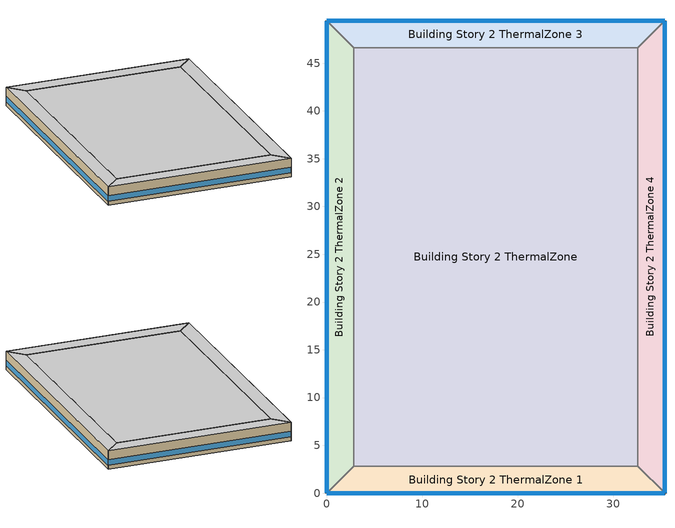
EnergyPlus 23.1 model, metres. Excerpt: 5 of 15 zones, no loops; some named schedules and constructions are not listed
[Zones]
Building Story 2 ThermalZone
 floor adiabatic (Typical Interior Floor): 32.59,2.83 2.83,2.83 2.83,46.59 32.59,46.59 z3.6
 wall adiabatic (Typical Interior Wall): 2.83,2.83 32.59,2.83 32.59,46.59 2.83,46.59 2.83,2.83 z3.6:7.2
 ceiling adiabatic (Typical Interior Ceiling): 32.59,46.59 2.83,46.59 2.83,2.83 32.59,2.83 z7.2
Building Story 2 ThermalZone 1
 floor adiabatic (Typical Interior Ceiling): 35.42,0 0,0 2.83,2.83 32.59,2.83 z3.6
 wall outside (Typical Insulated Steel Framed Exterior Wall R-20.41): 0,0 35.42,0 z3.6:7.2
 wall adiabatic (Typical Interior Wall): 35.42,0 32.59,2.83 2.83,2.83 0,0 z3.6:7.2
 window (U 0.48 SHGC 0.40 Dbl Ref-D Clr 6mm/13mm): 0.03,0 35.39,0 z4.36:5.44
 ceiling adiabatic (Typical Interior Ceiling): 32.59,2.83 2.83,2.83 0,0 35.42,0 z7.2
Building Story 2 ThermalZone 2
 floor adiabatic (Typical Interior Ceiling): 0,0 0,49.42 2.83,46.59 2.83,2.83 z3.6
 wall outside (Typical Insulated Steel Framed Exterior Wall R-20.41): 0,49.42 0,0 z3.6:7.2
 wall adiabatic (Typical Interior Wall): 0,0 2.83,2.83 2.83,46.59 0,49.42 z3.6:7.2
 window (U 0.48 SHGC 0.40 Dbl Ref-D Clr 6mm/13mm): 0,49.4 0,0.03 z4.36:5.44
 ceiling adiabatic (Typical Interior Ceiling): 2.83,2.83 2.83,46.59 0,49.42 0,0 z7.2
Building Story 2 ThermalZone 3
 floor adiabatic (Typical Interior Ceiling): 0,49.42 35.42,49.42 32.59,46.59 2.83,46.59 z3.6
 wall outside (Typical Insulated Steel Framed Exterior Wall R-20.41): 35.42,49.42 0,49.42 z3.6:7.2
 wall adiabatic (Typical Interior Wall): 0,49.42 2.83,46.59 32.59,46.59 35.42,49.42 z3.6:7.2
 window (U 0.48 SHGC 0.40 Dbl Ref-D Clr 6mm/13mm): 35.39,49.42 0.03,49.42 z4.36:5.44
 ceiling adiabatic (Typical Interior Ceiling): 2.83,46.59 32.59,46.59 35.42,49.42 0,49.42 z7.2
Building Story 2 ThermalZone 4
 floor adiabatic (Typical Interior Ceiling): 35.42,49.42 35.42,0 32.59,2.83 32.59,46.59 z3.6
 wall outside (Typical Insulated Steel Framed Exterior Wall R-20.41): 35.42,0 35.42,49.42 z3.6:7.2
 wall adiabatic (Typical Interior Wall): 35.42,49.42 32.59,46.59 32.59,2.83 35.42,0 z3.6:7.2
 window (U 0.48 SHGC 0.40 Dbl Ref-D Clr 6mm/13mm): 35.42,0.03 35.42,49.4 z4.36:5.44
 ceiling adiabatic (Typical Interior Ceiling): 32.59,46.59 32.59,2.83 35.42,0 35.42,49.42 z7.2
[Schedule:Week:Daily]
SchoolSecondary BLDG_LIGHT_GYM_SCH_2013 Week Rule - Jan1-Jan1: SchoolSecondary BLDG_LIGHT_GYM_SCH_2013 Wknd Day, SchoolSecondary BLDG_LIGHT_GYM_SCH_2013 Wknd Day, SchoolSecondary BLDG_LIGHT_GYM_SCH_2013 Wknd Day, SchoolSecondary BLDG_LIGHT_GYM_SCH_2013 Wknd Day, SchoolSecondary BLDG_LIGHT_GYM_SCH_2013 Wknd Day, SchoolSecondary BLDG_LIGHT_GYM_SCH_2013 Wknd Day, SchoolSecondary BLDG_LIGHT_GYM_SCH_2013 Wknd Day, SchoolSecondary BLDG_LIGHT_GYM_SCH_2013 Default, SchoolSecondary BLDG_LIGHT_GYM_SCH_2013 Summer Design Day, SchoolSecondary BLDG_LIGHT_GYM_SCH_2013 Winter Design Day, SchoolSecondary BLDG_LIGHT_GYM_SCH_2013 Default, SchoolSecondary BLDG_LIGHT_GYM_SCH_2013 Default
SchoolSecondary BLDG_LIGHT_GYM_SCH_2013 Week Rule - Jan2-Jun25: SchoolSecondary BLDG_LIGHT_GYM_SCH_2013 Wknd Day, SchoolSecondary BLDG_LIGHT_GYM_SCH_2013 Wkdy Day, SchoolSecondary BLDG_LIGHT_GYM_SCH_2013 Wkdy Day, SchoolSecondary BLDG_LIGHT_GYM_SCH_2013 Wkdy Day, SchoolSecondary BLDG_LIGHT_GYM_SCH_2013 Wkdy Day, SchoolSecondary BLDG_LIGHT_GYM_SCH_2013 Wkdy Day, SchoolSecondary BLDG_LIGHT_GYM_SCH_2013 Wknd Day, SchoolSecondary BLDG_LIGHT_GYM_SCH_2013 Default, SchoolSecondary BLDG_LIGHT_GYM_SCH_2013 Summer Design Day, SchoolSecondary BLDG_LIGHT_GYM_SCH_2013 Winter Design Day, SchoolSecondary BLDG_LIGHT_GYM_SCH_2013 Default, SchoolSecondary BLDG_LIGHT_GYM_SCH_2013 Default
SchoolSecondary BLDG_LIGHT_GYM_SCH_2013 Week Rule - Jun26-Jul2: SchoolSecondary BLDG_LIGHT_GYM_SCH_2013 Wknd Day, SchoolSecondary BLDG_LIGHT_GYM_SCH_2013 Wkdy Day, SchoolSecondary BLDG_LIGHT_GYM_SCH_2013 Wkdy Day, SchoolSecondary BLDG_LIGHT_GYM_SCH_2013 Wkdy Day, SchoolSecondary BLDG_LIGHT_GYM_SCH_2013 Wkdy Day, SchoolSecondary BLDG_LIGHT_GYM_SCH_2013 Wkdy Day 1, SchoolSecondary BLDG_LIGHT_GYM_SCH_2013 Wknd Day 1, SchoolSecondary BLDG_LIGHT_GYM_SCH_2013 Default, SchoolSecondary BLDG_LIGHT_GYM_SCH_2013 Summer Design Day, SchoolSecondary BLDG_LIGHT_GYM_SCH_2013 Winter Design Day, SchoolSecondary BLDG_LIGHT_GYM_SCH_2013 Default, SchoolSecondary BLDG_LIGHT_GYM_SCH_2013 Default
SchoolSecondary BLDG_LIGHT_GYM_SCH_2013 Week Rule - Jul3-Aug27: SchoolSecondary BLDG_LIGHT_GYM_SCH_2013 Wknd Day 1, SchoolSecondary BLDG_LIGHT_GYM_SCH_2013 Wkdy Day 1, SchoolSecondary BLDG_LIGHT_GYM_SCH_2013 Wkdy Day 1, SchoolSecondary BLDG_LIGHT_GYM_SCH_2013 Wkdy Day 1, SchoolSecondary BLDG_LIGHT_GYM_SCH_2013 Wkdy Day 1, SchoolSecondary BLDG_LIGHT_GYM_SCH_2013 Wkdy Day 1, SchoolSecondary BLDG_LIGHT_GYM_SCH_2013 Wknd Day 1, SchoolSecondary BLDG_LIGHT_GYM_SCH_2013 Default, SchoolSecondary BLDG_LIGHT_GYM_SCH_2013 Summer Design Day, SchoolSecondary BLDG_LIGHT_GYM_SCH_2013 Winter Design Day, SchoolSecondary BLDG_LIGHT_GYM_SCH_2013 Default, SchoolSecondary BLDG_LIGHT_GYM_SCH_2013 Default
SchoolSecondary BLDG_LIGHT_GYM_SCH_2013 Week Rule - Aug28-Sep3: SchoolSecondary BLDG_LIGHT_GYM_SCH_2013 Wknd Day 1, SchoolSecondary BLDG_LIGHT_GYM_SCH_2013 Wkdy Day 1, SchoolSecondary BLDG_LIGHT_GYM_SCH_2013 Wkdy Day 1, SchoolSecondary BLDG_LIGHT_GYM_SCH_2013 Wkdy Day 1, SchoolSecondary BLDG_LIGHT_GYM_SCH_2013 Wkdy Day 2, SchoolSecondary BLDG_LIGHT_GYM_SCH_2013 Wkdy Day 2, SchoolSecondary BLDG_LIGHT_GYM_SCH_2013 Default, SchoolSecondary BLDG_LIGHT_GYM_SCH_2013 Default, SchoolSecondary BLDG_LIGHT_GYM_SCH_2013 Summer Design Day, SchoolSecondary BLDG_LIGHT_GYM_SCH_2013 Winter Design Day, SchoolSecondary BLDG_LIGHT_GYM_SCH_2013 Default, SchoolSecondary BLDG_LIGHT_GYM_SCH_2013 Default
SchoolSecondary BLDG_LIGHT_GYM_SCH_2013 Week Rule - Sep4-Dec31: SchoolSecondary BLDG_LIGHT_GYM_SCH_2013 Default, SchoolSecondary BLDG_LIGHT_GYM_SCH_2013 Wkdy Day 2, SchoolSecondary BLDG_LIGHT_GYM_SCH_2013 Wkdy Day 2, SchoolSecondary BLDG_LIGHT_GYM_SCH_2013 Wkdy Day 2, SchoolSecondary BLDG_LIGHT_GYM_SCH_2013 Wkdy Day 2, SchoolSecondary BLDG_LIGHT_GYM_SCH_2013 Wkdy Day 2, SchoolSecondary BLDG_LIGHT_GYM_SCH_2013 Default, SchoolSecondary BLDG_LIGHT_GYM_SCH_2013 Default, SchoolSecondary BLDG_LIGHT_GYM_SCH_2013 Summer Design Day, SchoolSecondary BLDG_LIGHT_GYM_SCH_2013 Winter Design Day, SchoolSecondary BLDG_LIGHT_GYM_SCH_2013 Default, SchoolSecondary BLDG_LIGHT_GYM_SCH_2013 Default
SchoolSecondary BLDG_LIGHT_LIBRARY_SCH_2013 Week Rule - Jan1-Jan1: SchoolSecondary BLDG_LIGHT_LIBRARY_SCH_2013 Wknd Day, SchoolSecondary BLDG_LIGHT_LIBRARY_SCH_2013 Wknd Day, SchoolSecondary BLDG_LIGHT_LIBRARY_SCH_2013 Wknd Day, SchoolSecondary BLDG_LIGHT_LIBRARY_SCH_2013 Wknd Day, SchoolSecondary BLDG_LIGHT_LIBRARY_SCH_2013 Wknd Day, SchoolSecondary BLDG_LIGHT_LIBRARY_SCH_2013 Wknd Day, SchoolSecondary BLDG_LIGHT_LIBRARY_SCH_2013 Wknd Day, SchoolSecondary BLDG_LIGHT_LIBRARY_SCH_2013 Default, SchoolSecondary BLDG_LIGHT_LIBRARY_SCH_2013 Summer Design Day, SchoolSecondary BLDG_LIGHT_LIBRARY_SCH_2013 Winter Design Day, SchoolSecondary BLDG_LIGHT_LIBRARY_SCH_2013 Default, SchoolSecondary BLDG_LIGHT_LIBRARY_SCH_2013 Default
SchoolSecondary BLDG_LIGHT_LIBRARY_SCH_2013 Week Rule - Jan2-Jun25: SchoolSecondary BLDG_LIGHT_LIBRARY_SCH_2013 Wknd Day, SchoolSecondary BLDG_LIGHT_LIBRARY_SCH_2013 Wkdy Day, SchoolSecondary BLDG_LIGHT_LIBRARY_SCH_2013 Wkdy Day, SchoolSecondary BLDG_LIGHT_LIBRARY_SCH_2013 Wkdy Day, SchoolSecondary BLDG_LIGHT_LIBRARY_SCH_2013 Wkdy Day, SchoolSecondary BLDG_LIGHT_LIBRARY_SCH_2013 Wkdy Day, SchoolSecondary BLDG_LIGHT_LIBRARY_SCH_2013 Wknd Day, SchoolSecondary BLDG_LIGHT_LIBRARY_SCH_2013 Default, SchoolSecondary BLDG_LIGHT_LIBRARY_SCH_2013 Summer Design Day, SchoolSecondary BLDG_LIGHT_LIBRARY_SCH_2013 Winter Design Day, SchoolSecondary BLDG_LIGHT_LIBRARY_SCH_2013 Default, SchoolSecondary BLDG_LIGHT_LIBRARY_SCH_2013 Default
SchoolSecondary BLDG_LIGHT_LIBRARY_SCH_2013 Week Rule - Jun26-Jul2: SchoolSecondary BLDG_LIGHT_LIBRARY_SCH_2013 Wknd Day, SchoolSecondary BLDG_LIGHT_LIBRARY_SCH_2013 Wkdy Day, SchoolSecondary BLDG_LIGHT_LIBRARY_SCH_2013 Wkdy Day, SchoolSecondary BLDG_LIGHT_LIBRARY_SCH_2013 Wkdy Day, SchoolSecondary BLDG_LIGHT_LIBRARY_SCH_2013 Wkdy Day, SchoolSecondary BLDG_LIGHT_LIBRARY_SCH_2013 Wkdy Day 1, SchoolSecondary BLDG_LIGHT_LIBRARY_SCH_2013 Wknd Day 1, SchoolSecondary BLDG_LIGHT_LIBRARY_SCH_2013 Default, SchoolSecondary BLDG_LIGHT_LIBRARY_SCH_2013 Summer Design Day, SchoolSecondary BLDG_LIGHT_LIBRARY_SCH_2013 Winter Design Day, SchoolSecondary BLDG_LIGHT_LIBRARY_SCH_2013 Default, SchoolSecondary BLDG_LIGHT_LIBRARY_SCH_2013 Default
SchoolSecondary BLDG_LIGHT_LIBRARY_SCH_2013 Week Rule - Jul3-Aug27: SchoolSecondary BLDG_LIGHT_LIBRARY_SCH_2013 Wknd Day 1, SchoolSecondary BLDG_LIGHT_LIBRARY_SCH_2013 Wkdy Day 1, SchoolSecondary BLDG_LIGHT_LIBRARY_SCH_2013 Wkdy Day 1, SchoolSecondary BLDG_LIGHT_LIBRARY_SCH_2013 Wkdy Day 1, SchoolSecondary BLDG_LIGHT_LIBRARY_SCH_2013 Wkdy Day 1, SchoolSecondary BLDG_LIGHT_LIBRARY_SCH_2013 Wkdy Day 1, SchoolSecondary BLDG_LIGHT_LIBRARY_SCH_2013 Wknd Day 1, SchoolSecondary BLDG_LIGHT_LIBRARY_SCH_2013 Default, SchoolSecondary BLDG_LIGHT_LIBRARY_SCH_2013 Summer Design Day, SchoolSecondary BLDG_LIGHT_LIBRARY_SCH_2013 Winter Design Day, SchoolSecondary BLDG_LIGHT_LIBRARY_SCH_2013 Default, SchoolSecondary BLDG_LIGHT_LIBRARY_SCH_2013 Default
SchoolSecondary BLDG_LIGHT_LIBRARY_SCH_2013 Week Rule - Aug28-Sep3: SchoolSecondary BLDG_LIGHT_LIBRARY_SCH_2013 Wknd Day 1, SchoolSecondary BLDG_LIGHT_LIBRARY_SCH_2013 Wkdy Day 1, SchoolSecondary BLDG_LIGHT_LIBRARY_SCH_2013 Wkdy Day 1, SchoolSecondary BLDG_LIGHT_LIBRARY_SCH_2013 Wkdy Day 1, SchoolSecondary BLDG_LIGHT_LIBRARY_SCH_2013 Wkdy Day 2, SchoolSecondary BLDG_LIGHT_LIBRARY_SCH_2013 Wkdy Day 2, SchoolSecondary BLDG_LIGHT_LIBRARY_SCH_2013 Default, SchoolSecondary BLDG_LIGHT_LIBRARY_SCH_2013 Default, SchoolSecondary BLDG_LIGHT_LIBRARY_SCH_2013 Summer Design Day, SchoolSecondary BLDG_LIGHT_LIBRARY_SCH_2013 Winter Design Day, SchoolSecondary BLDG_LIGHT_LIBRARY_SCH_2013 Default, SchoolSecondary BLDG_LIGHT_LIBRARY_SCH_2013 Default
SchoolSecondary BLDG_LIGHT_LIBRARY_SCH_2013 Week Rule - Sep4-Dec31: SchoolSecondary BLDG_LIGHT_LIBRARY_SCH_2013 Default, SchoolSecondary BLDG_LIGHT_LIBRARY_SCH_2013 Wkdy Day 2, SchoolSecondary BLDG_LIGHT_LIBRARY_SCH_2013 Wkdy Day 2, SchoolSecondary BLDG_LIGHT_LIBRARY_SCH_2013 Wkdy Day 2, SchoolSecondary BLDG_LIGHT_LIBRARY_SCH_2013 Wkdy Day 2, SchoolSecondary BLDG_LIGHT_LIBRARY_SCH_2013 Wkdy Day 2, SchoolSecondary BLDG_LIGHT_LIBRARY_SCH_2013 Default, SchoolSecondary BLDG_LIGHT_LIBRARY_SCH_2013 Default, SchoolSecondary BLDG_LIGHT_LIBRARY_SCH_2013 Summer Design Day, SchoolSecondary BLDG_LIGHT_LIBRARY_SCH_2013 Winter Design Day, SchoolSecondary BLDG_LIGHT_LIBRARY_SCH_2013 Default, SchoolSecondary BLDG_LIGHT_LIBRARY_SCH_2013 Default
SchoolSecondary BLDG_LIGHT_LOBBYFLR1_SCH_2013 Week Rule - Jan1-Jan1: SchoolSecondary BLDG_LIGHT_LOBBYFLR1_SCH_2013 Wknd Day, SchoolSecondary BLDG_LIGHT_LOBBYFLR1_SCH_2013 Wknd Day, SchoolSecondary BLDG_LIGHT_LOBBYFLR1_SCH_2013 Wknd Day, SchoolSecondary BLDG_LIGHT_LOBBYFLR1_SCH_2013 Wknd Day, SchoolSecondary BLDG_LIGHT_LOBBYFLR1_SCH_2013 Wknd Day, SchoolSecondary BLDG_LIGHT_LOBBYFLR1_SCH_2013 Wknd Day, SchoolSecondary BLDG_LIGHT_LOBBYFLR1_SCH_2013 Wknd Day, SchoolSecondary BLDG_LIGHT_LOBBYFLR1_SCH_2013 Default, SchoolSecondary BLDG_LIGHT_LOBBYFLR1_SCH_2013 Summer Design Day, SchoolSecondary BLDG_LIGHT_LOBBYFLR1_SCH_2013 Winter Design Day, SchoolSecondary BLDG_LIGHT_LOBBYFLR1_SCH_2013 Default, SchoolSecondary BLDG_LIGHT_LOBBYFLR1_SCH_2013 Default
SchoolSecondary BLDG_LIGHT_LOBBYFLR1_SCH_2013 Week Rule - Jan2-Jun25: SchoolSecondary BLDG_LIGHT_LOBBYFLR1_SCH_2013 Wknd Day, SchoolSecondary BLDG_LIGHT_LOBBYFLR1_SCH_2013 Wkdy Day, SchoolSecondary BLDG_LIGHT_LOBBYFLR1_SCH_2013 Wkdy Day, SchoolSecondary BLDG_LIGHT_LOBBYFLR1_SCH_2013 Wkdy Day, SchoolSecondary BLDG_LIGHT_LOBBYFLR1_SCH_2013 Wkdy Day, SchoolSecondary BLDG_LIGHT_LOBBYFLR1_SCH_2013 Wkdy Day, SchoolSecondary BLDG_LIGHT_LOBBYFLR1_SCH_2013 Wknd Day, SchoolSecondary BLDG_LIGHT_LOBBYFLR1_SCH_2013 Default, SchoolSecondary BLDG_LIGHT_LOBBYFLR1_SCH_2013 Summer Design Day, SchoolSecondary BLDG_LIGHT_LOBBYFLR1_SCH_2013 Winter Design Day, SchoolSecondary BLDG_LIGHT_LOBBYFLR1_SCH_2013 Default, SchoolSecondary BLDG_LIGHT_LOBBYFLR1_SCH_2013 Default
SchoolSecondary BLDG_LIGHT_LOBBYFLR1_SCH_2013 Week Rule - Jun26-Jul2: SchoolSecondary BLDG_LIGHT_LOBBYFLR1_SCH_2013 Wknd Day, SchoolSecondary BLDG_LIGHT_LOBBYFLR1_SCH_2013 Wkdy Day, SchoolSecondary BLDG_LIGHT_LOBBYFLR1_SCH_2013 Wkdy Day, SchoolSecondary BLDG_LIGHT_LOBBYFLR1_SCH_2013 Wkdy Day, SchoolSecondary BLDG_LIGHT_LOBBYFLR1_SCH_2013 Wkdy Day, SchoolSecondary BLDG_LIGHT_LOBBYFLR1_SCH_2013 Wkdy Day 1, SchoolSecondary BLDG_LIGHT_LOBBYFLR1_SCH_2013 Wknd Day 1, SchoolSecondary BLDG_LIGHT_LOBBYFLR1_SCH_2013 Default, SchoolSecondary BLDG_LIGHT_LOBBYFLR1_SCH_2013 Summer Design Day, SchoolSecondary BLDG_LIGHT_LOBBYFLR1_SCH_2013 Winter Design Day, SchoolSecondary BLDG_LIGHT_LOBBYFLR1_SCH_2013 Default, SchoolSecondary BLDG_LIGHT_LOBBYFLR1_SCH_2013 Default
SchoolSecondary BLDG_LIGHT_LOBBYFLR1_SCH_2013 Week Rule - Jul3-Aug27: SchoolSecondary BLDG_LIGHT_LOBBYFLR1_SCH_2013 Wknd Day 1, SchoolSecondary BLDG_LIGHT_LOBBYFLR1_SCH_2013 Wkdy Day 1, SchoolSecondary BLDG_LIGHT_LOBBYFLR1_SCH_2013 Wkdy Day 1, SchoolSecondary BLDG_LIGHT_LOBBYFLR1_SCH_2013 Wkdy Day 1, SchoolSecondary BLDG_LIGHT_LOBBYFLR1_SCH_2013 Wkdy Day 1, SchoolSecondary BLDG_LIGHT_LOBBYFLR1_SCH_2013 Wkdy Day 1, SchoolSecondary BLDG_LIGHT_LOBBYFLR1_SCH_2013 Wknd Day 1, SchoolSecondary BLDG_LIGHT_LOBBYFLR1_SCH_2013 Default, SchoolSecondary BLDG_LIGHT_LOBBYFLR1_SCH_2013 Summer Design Day, SchoolSecondary BLDG_LIGHT_LOBBYFLR1_SCH_2013 Winter Design Day, SchoolSecondary BLDG_LIGHT_LOBBYFLR1_SCH_2013 Default, SchoolSecondary BLDG_LIGHT_LOBBYFLR1_SCH_2013 Default
SchoolSecondary BLDG_LIGHT_LOBBYFLR1_SCH_2013 Week Rule - Aug28-Sep3: SchoolSecondary BLDG_LIGHT_LOBBYFLR1_SCH_2013 Wknd Day 1, SchoolSecondary BLDG_LIGHT_LOBBYFLR1_SCH_2013 Wkdy Day 1, SchoolSecondary BLDG_LIGHT_LOBBYFLR1_SCH_2013 Wkdy Day 1, SchoolSecondary BLDG_LIGHT_LOBBYFLR1_SCH_2013 Wkdy Day 1, SchoolSecondary BLDG_LIGHT_LOBBYFLR1_SCH_2013 Wkdy Day 2, SchoolSecondary BLDG_LIGHT_LOBBYFLR1_SCH_2013 Wkdy Day 2, SchoolSecondary BLDG_LIGHT_LOBBYFLR1_SCH_2013 Default, SchoolSecondary BLDG_LIGHT_LOBBYFLR1_SCH_2013 Default, SchoolSecondary BLDG_LIGHT_LOBBYFLR1_SCH_2013 Summer Design Day, SchoolSecondary BLDG_LIGHT_LOBBYFLR1_SCH_2013 Winter Design Day, SchoolSecondary BLDG_LIGHT_LOBBYFLR1_SCH_2013 Default, SchoolSecondary BLDG_LIGHT_LOBBYFLR1_SCH_2013 Default
SchoolSecondary BLDG_LIGHT_LOBBYFLR1_SCH_2013 Week Rule - Sep4-Dec31: SchoolSecondary BLDG_LIGHT_LOBBYFLR1_SCH_2013 Default, SchoolSecondary BLDG_LIGHT_LOBBYFLR1_SCH_2013 Wkdy Day 2, SchoolSecondary BLDG_LIGHT_LOBBYFLR1_SCH_2013 Wkdy Day 2, SchoolSecondary BLDG_LIGHT_LOBBYFLR1_SCH_2013 Wkdy Day 2, SchoolSecondary BLDG_LIGHT_LOBBYFLR1_SCH_2013 Wkdy Day 2, SchoolSecondary BLDG_LIGHT_LOBBYFLR1_SCH_2013 Wkdy Day 2, SchoolSecondary BLDG_LIGHT_LOBBYFLR1_SCH_2013 Default, SchoolSecondary BLDG_LIGHT_LOBBYFLR1_SCH_2013 Default, SchoolSecondary BLDG_LIGHT_LOBBYFLR1_SCH_2013 Summer Design Day, SchoolSecondary BLDG_LIGHT_LOBBYFLR1_SCH_2013 Winter Design Day, SchoolSecondary BLDG_LIGHT_LOBBYFLR1_SCH_2013 Default, SchoolSecondary BLDG_LIGHT_LOBBYFLR1_SCH_2013 Default
SchoolSecondary BLDG_LIGHT_MECHANICAL_SCH_2013 Week Rule - Jan1-Jan1: SchoolSecondary BLDG_LIGHT_MECHANICAL_SCH_2013 Wknd Day, SchoolSecondary BLDG_LIGHT_MECHANICAL_SCH_2013 Wknd Day, SchoolSecondary BLDG_LIGHT_MECHANICAL_SCH_2013 Wknd Day, SchoolSecondary BLDG_LIGHT_MECHANICAL_SCH_2013 Wknd Day, SchoolSecondary BLDG_LIGHT_MECHANICAL_SCH_2013 Wknd Day, SchoolSecondary BLDG_LIGHT_MECHANICAL_SCH_2013 Wknd Day, SchoolSecondary BLDG_LIGHT_MECHANICAL_SCH_2013 Wknd Day, SchoolSecondary BLDG_LIGHT_MECHANICAL_SCH_2013 Default, SchoolSecondary BLDG_LIGHT_MECHANICAL_SCH_2013 Summer Design Day, SchoolSecondary BLDG_LIGHT_MECHANICAL_SCH_2013 Winter Design Day, SchoolSecondary BLDG_LIGHT_MECHANICAL_SCH_2013 Default, SchoolSecondary BLDG_LIGHT_MECHANICAL_SCH_2013 Default
SchoolSecondary BLDG_LIGHT_MECHANICAL_SCH_2013 Week Rule - Jan2-Jun25: SchoolSecondary BLDG_LIGHT_MECHANICAL_SCH_2013 Wknd Day, SchoolSecondary BLDG_LIGHT_MECHANICAL_SCH_2013 Wkdy Day, SchoolSecondary BLDG_LIGHT_MECHANICAL_SCH_2013 Wkdy Day, SchoolSecondary BLDG_LIGHT_MECHANICAL_SCH_2013 Wkdy Day, SchoolSecondary BLDG_LIGHT_MECHANICAL_SCH_2013 Wkdy Day, SchoolSecondary BLDG_LIGHT_MECHANICAL_SCH_2013 Wkdy Day, SchoolSecondary BLDG_LIGHT_MECHANICAL_SCH_2013 Wknd Day, SchoolSecondary BLDG_LIGHT_MECHANICAL_SCH_2013 Default, SchoolSecondary BLDG_LIGHT_MECHANICAL_SCH_2013 Summer Design Day, SchoolSecondary BLDG_LIGHT_MECHANICAL_SCH_2013 Winter Design Day, SchoolSecondary BLDG_LIGHT_MECHANICAL_SCH_2013 Default, SchoolSecondary BLDG_LIGHT_MECHANICAL_SCH_2013 Default
SchoolSecondary BLDG_LIGHT_MECHANICAL_SCH_2013 Week Rule - Jun26-Jul2: SchoolSecondary BLDG_LIGHT_MECHANICAL_SCH_2013 Wknd Day, SchoolSecondary BLDG_LIGHT_MECHANICAL_SCH_2013 Wkdy Day, SchoolSecondary BLDG_LIGHT_MECHANICAL_SCH_2013 Wkdy Day, SchoolSecondary BLDG_LIGHT_MECHANICAL_SCH_2013 Wkdy Day, SchoolSecondary BLDG_LIGHT_MECHANICAL_SCH_2013 Wkdy Day, SchoolSecondary BLDG_LIGHT_MECHANICAL_SCH_2013 Wkdy Day 1, SchoolSecondary BLDG_LIGHT_MECHANICAL_SCH_2013 Wknd Day 1, SchoolSecondary BLDG_LIGHT_MECHANICAL_SCH_2013 Default, SchoolSecondary BLDG_LIGHT_MECHANICAL_SCH_2013 Summer Design Day, SchoolSecondary BLDG_LIGHT_MECHANICAL_SCH_2013 Winter Design Day, SchoolSecondary BLDG_LIGHT_MECHANICAL_SCH_2013 Default, SchoolSecondary BLDG_LIGHT_MECHANICAL_SCH_2013 Default
SchoolSecondary BLDG_LIGHT_MECHANICAL_SCH_2013 Week Rule - Jul3-Aug27: SchoolSecondary BLDG_LIGHT_MECHANICAL_SCH_2013 Wknd Day 1, SchoolSecondary BLDG_LIGHT_MECHANICAL_SCH_2013 Wkdy Day 1, SchoolSecondary BLDG_LIGHT_MECHANICAL_SCH_2013 Wkdy Day 1, SchoolSecondary BLDG_LIGHT_MECHANICAL_SCH_2013 Wkdy Day 1, SchoolSecondary BLDG_LIGHT_MECHANICAL_SCH_2013 Wkdy Day 1, SchoolSecondary BLDG_LIGHT_MECHANICAL_SCH_2013 Wkdy Day 1, SchoolSecondary BLDG_LIGHT_MECHANICAL_SCH_2013 Wknd Day 1, SchoolSecondary BLDG_LIGHT_MECHANICAL_SCH_2013 Default, SchoolSecondary BLDG_LIGHT_MECHANICAL_SCH_2013 Summer Design Day, SchoolSecondary BLDG_LIGHT_MECHANICAL_SCH_2013 Winter Design Day, SchoolSecondary BLDG_LIGHT_MECHANICAL_SCH_2013 Default, SchoolSecondary BLDG_LIGHT_MECHANICAL_SCH_2013 Default
SchoolSecondary BLDG_LIGHT_MECHANICAL_SCH_2013 Week Rule - Aug28-Sep3: SchoolSecondary BLDG_LIGHT_MECHANICAL_SCH_2013 Wknd Day 1, SchoolSecondary BLDG_LIGHT_MECHANICAL_SCH_2013 Wkdy Day 1, SchoolSecondary BLDG_LIGHT_MECHANICAL_SCH_2013 Wkdy Day 1, SchoolSecondary BLDG_LIGHT_MECHANICAL_SCH_2013 Wkdy Day 1, SchoolSecondary BLDG_LIGHT_MECHANICAL_SCH_2013 Wkdy Day 2, SchoolSecondary BLDG_LIGHT_MECHANICAL_SCH_2013 Wkdy Day 2, SchoolSecondary BLDG_LIGHT_MECHANICAL_SCH_2013 Default, SchoolSecondary BLDG_LIGHT_MECHANICAL_SCH_2013 Default, SchoolSecondary BLDG_LIGHT_MECHANICAL_SCH_2013 Summer Design Day, SchoolSecondary BLDG_LIGHT_MECHANICAL_SCH_2013 Winter Design Day, SchoolSecondary BLDG_LIGHT_MECHANICAL_SCH_2013 Default, SchoolSecondary BLDG_LIGHT_MECHANICAL_SCH_2013 Default
SchoolSecondary BLDG_LIGHT_MECHANICAL_SCH_2013 Week Rule - Sep4-Dec31: SchoolSecondary BLDG_LIGHT_MECHANICAL_SCH_2013 Default, SchoolSecondary BLDG_LIGHT_MECHANICAL_SCH_2013 Wkdy Day 2, SchoolSecondary BLDG_LIGHT_MECHANICAL_SCH_2013 Wkdy Day 2, SchoolSecondary BLDG_LIGHT_MECHANICAL_SCH_2013 Wkdy Day 2, SchoolSecondary BLDG_LIGHT_MECHANICAL_SCH_2013 Wkdy Day 2, SchoolSecondary BLDG_LIGHT_MECHANICAL_SCH_2013 Wkdy Day 2, SchoolSecondary BLDG_LIGHT_MECHANICAL_SCH_2013 Default, SchoolSecondary BLDG_LIGHT_MECHANICAL_SCH_2013 Default, SchoolSecondary BLDG_LIGHT_MECHANICAL_SCH_2013 Summer Design Day, SchoolSecondary BLDG_LIGHT_MECHANICAL_SCH_2013 Winter Design Day, SchoolSecondary BLDG_LIGHT_MECHANICAL_SCH_2013 Default, SchoolSecondary BLDG_LIGHT_MECHANICAL_SCH_2013 Default
SchoolSecondary BLDG_LIGHT_OFFICE_SCH_2013 Week Rule - Jan1-Jan1: SchoolSecondary BLDG_LIGHT_OFFICE_SCH_2013 Wknd Day, SchoolSecondary BLDG_LIGHT_OFFICE_SCH_2013 Wknd Day, SchoolSecondary BLDG_LIGHT_OFFICE_SCH_2013 Wknd Day, SchoolSecondary BLDG_LIGHT_OFFICE_SCH_2013 Wknd Day, SchoolSecondary BLDG_LIGHT_OFFICE_SCH_2013 Wknd Day, SchoolSecondary BLDG_LIGHT_OFFICE_SCH_2013 Wknd Day, SchoolSecondary BLDG_LIGHT_OFFICE_SCH_2013 Wknd Day, SchoolSecondary BLDG_LIGHT_OFFICE_SCH_2013 Default, SchoolSecondary BLDG_LIGHT_OFFICE_SCH_2013 Summer Design Day, SchoolSecondary BLDG_LIGHT_OFFICE_SCH_2013 Winter Design Day, SchoolSecondary BLDG_LIGHT_OFFICE_SCH_2013 Default, SchoolSecondary BLDG_LIGHT_OFFICE_SCH_2013 Default
SchoolSecondary BLDG_LIGHT_OFFICE_SCH_2013 Week Rule - Jan2-Jun25: SchoolSecondary BLDG_LIGHT_OFFICE_SCH_2013 Wknd Day, SchoolSecondary BLDG_LIGHT_OFFICE_SCH_2013 Wkdy Day, SchoolSecondary BLDG_LIGHT_OFFICE_SCH_2013 Wkdy Day, SchoolSecondary BLDG_LIGHT_OFFICE_SCH_2013 Wkdy Day, SchoolSecondary BLDG_LIGHT_OFFICE_SCH_2013 Wkdy Day, SchoolSecondary BLDG_LIGHT_OFFICE_SCH_2013 Wkdy Day, SchoolSecondary BLDG_LIGHT_OFFICE_SCH_2013 Wknd Day, SchoolSecondary BLDG_LIGHT_OFFICE_SCH_2013 Default, SchoolSecondary BLDG_LIGHT_OFFICE_SCH_2013 Summer Design Day, SchoolSecondary BLDG_LIGHT_OFFICE_SCH_2013 Winter Design Day, SchoolSecondary BLDG_LIGHT_OFFICE_SCH_2013 Default, SchoolSecondary BLDG_LIGHT_OFFICE_SCH_2013 Default
SchoolSecondary BLDG_LIGHT_OFFICE_SCH_2013 Week Rule - Jun26-Jul2: SchoolSecondary BLDG_LIGHT_OFFICE_SCH_2013 Wknd Day, SchoolSecondary BLDG_LIGHT_OFFICE_SCH_2013 Wkdy Day, SchoolSecondary BLDG_LIGHT_OFFICE_SCH_2013 Wkdy Day, SchoolSecondary BLDG_LIGHT_OFFICE_SCH_2013 Wkdy Day, SchoolSecondary BLDG_LIGHT_OFFICE_SCH_2013 Wkdy Day, SchoolSecondary BLDG_LIGHT_OFFICE_SCH_2013 Wkdy Day 1, SchoolSecondary BLDG_LIGHT_OFFICE_SCH_2013 Wknd Day 1, SchoolSecondary BLDG_LIGHT_OFFICE_SCH_2013 Default, SchoolSecondary BLDG_LIGHT_OFFICE_SCH_2013 Summer Design Day, SchoolSecondary BLDG_LIGHT_OFFICE_SCH_2013 Winter Design Day, SchoolSecondary BLDG_LIGHT_OFFICE_SCH_2013 Default, SchoolSecondary BLDG_LIGHT_OFFICE_SCH_2013 Default
SchoolSecondary BLDG_LIGHT_OFFICE_SCH_2013 Week Rule - Jul3-Aug27: SchoolSecondary BLDG_LIGHT_OFFICE_SCH_2013 Wknd Day 1, SchoolSecondary BLDG_LIGHT_OFFICE_SCH_2013 Wkdy Day 1, SchoolSecondary BLDG_LIGHT_OFFICE_SCH_2013 Wkdy Day 1, SchoolSecondary BLDG_LIGHT_OFFICE_SCH_2013 Wkdy Day 1, SchoolSecondary BLDG_LIGHT_OFFICE_SCH_2013 Wkdy Day 1, SchoolSecondary BLDG_LIGHT_OFFICE_SCH_2013 Wkdy Day 1, SchoolSecondary BLDG_LIGHT_OFFICE_SCH_2013 Wknd Day 1, SchoolSecondary BLDG_LIGHT_OFFICE_SCH_2013 Default, SchoolSecondary BLDG_LIGHT_OFFICE_SCH_2013 Summer Design Day, SchoolSecondary BLDG_LIGHT_OFFICE_SCH_2013 Winter Design Day, SchoolSecondary BLDG_LIGHT_OFFICE_SCH_2013 Default, SchoolSecondary BLDG_LIGHT_OFFICE_SCH_2013 Default
SchoolSecondary BLDG_LIGHT_OFFICE_SCH_2013 Week Rule - Aug28-Sep3: SchoolSecondary BLDG_LIGHT_OFFICE_SCH_2013 Wknd Day 1, SchoolSecondary BLDG_LIGHT_OFFICE_SCH_2013 Wkdy Day 1, SchoolSecondary BLDG_LIGHT_OFFICE_SCH_2013 Wkdy Day 1, SchoolSecondary BLDG_LIGHT_OFFICE_SCH_2013 Wkdy Day 1, SchoolSecondary BLDG_LIGHT_OFFICE_SCH_2013 Wkdy Day 2, SchoolSecondary BLDG_LIGHT_OFFICE_SCH_2013 Wkdy Day 2, SchoolSecondary BLDG_LIGHT_OFFICE_SCH_2013 Default, SchoolSecondary BLDG_LIGHT_OFFICE_SCH_2013 Default, SchoolSecondary BLDG_LIGHT_OFFICE_SCH_2013 Summer Design Day, SchoolSecondary BLDG_LIGHT_OFFICE_SCH_2013 Winter Design Day, SchoolSecondary BLDG_LIGHT_OFFICE_SCH_2013 Default, SchoolSecondary BLDG_LIGHT_OFFICE_SCH_2013 Default
SchoolSecondary BLDG_LIGHT_OFFICE_SCH_2013 Week Rule - Sep4-Dec31: SchoolSecondary BLDG_LIGHT_OFFICE_SCH_2013 Default, SchoolSecondary BLDG_LIGHT_OFFICE_SCH_2013 Wkdy Day 2, SchoolSecondary BLDG_LIGHT_OFFICE_SCH_2013 Wkdy Day 2, SchoolSecondary BLDG_LIGHT_OFFICE_SCH_2013 Wkdy Day 2, SchoolSecondary BLDG_LIGHT_OFFICE_SCH_2013 Wkdy Day 2, SchoolSecondary BLDG_LIGHT_OFFICE_SCH_2013 Wkdy Day 2, SchoolSecondary BLDG_LIGHT_OFFICE_SCH_2013 Default, SchoolSecondary BLDG_LIGHT_OFFICE_SCH_2013 Default, SchoolSecondary BLDG_LIGHT_OFFICE_SCH_2013 Summer Design Day, SchoolSecondary BLDG_LIGHT_OFFICE_SCH_2013 Winter Design Day, SchoolSecondary BLDG_LIGHT_OFFICE_SCH_2013 Default, SchoolSecondary BLDG_LIGHT_OFFICE_SCH_2013 Default
SchoolSecondary BLDG_LIGHT_BATH_SCH_2013 Week Rule - Jan1-Jan1: SchoolSecondary BLDG_LIGHT_BATH_SCH_2013 Wknd Day, SchoolSecondary BLDG_LIGHT_BATH_SCH_2013 Wknd Day, SchoolSecondary BLDG_LIGHT_BATH_SCH_2013 Wknd Day, SchoolSecondary BLDG_LIGHT_BATH_SCH_2013 Wknd Day, SchoolSecondary BLDG_LIGHT_BATH_SCH_2013 Wknd Day, SchoolSecondary BLDG_LIGHT_BATH_SCH_2013 Wknd Day, SchoolSecondary BLDG_LIGHT_BATH_SCH_2013 Wknd Day, SchoolSecondary BLDG_LIGHT_BATH_SCH_2013 Default, SchoolSecondary BLDG_LIGHT_BATH_SCH_2013 Summer Design Day, SchoolSecondary BLDG_LIGHT_BATH_SCH_2013 Winter Design Day, SchoolSecondary BLDG_LIGHT_BATH_SCH_2013 Default, SchoolSecondary BLDG_LIGHT_BATH_SCH_2013 Default
SchoolSecondary BLDG_LIGHT_BATH_SCH_2013 Week Rule - Jan2-Jun25: SchoolSecondary BLDG_LIGHT_BATH_SCH_2013 Wknd Day, SchoolSecondary BLDG_LIGHT_BATH_SCH_2013 Wkdy Day, SchoolSecondary BLDG_LIGHT_BATH_SCH_2013 Wkdy Day, SchoolSecondary BLDG_LIGHT_BATH_SCH_2013 Wkdy Day, SchoolSecondary BLDG_LIGHT_BATH_SCH_2013 Wkdy Day, SchoolSecondary BLDG_LIGHT_BATH_SCH_2013 Wkdy Day, SchoolSecondary BLDG_LIGHT_BATH_SCH_2013 Wknd Day, SchoolSecondary BLDG_LIGHT_BATH_SCH_2013 Default, SchoolSecondary BLDG_LIGHT_BATH_SCH_2013 Summer Design Day, SchoolSecondary BLDG_LIGHT_BATH_SCH_2013 Winter Design Day, SchoolSecondary BLDG_LIGHT_BATH_SCH_2013 Default, SchoolSecondary BLDG_LIGHT_BATH_SCH_2013 Default
SchoolSecondary BLDG_LIGHT_BATH_SCH_2013 Week Rule - Jun26-Jul2: SchoolSecondary BLDG_LIGHT_BATH_SCH_2013 Wknd Day, SchoolSecondary BLDG_LIGHT_BATH_SCH_2013 Wkdy Day, SchoolSecondary BLDG_LIGHT_BATH_SCH_2013 Wkdy Day, SchoolSecondary BLDG_LIGHT_BATH_SCH_2013 Wkdy Day, SchoolSecondary BLDG_LIGHT_BATH_SCH_2013 Wkdy Day, SchoolSecondary BLDG_LIGHT_BATH_SCH_2013 Wkdy Day 1, SchoolSecondary BLDG_LIGHT_BATH_SCH_2013 Wknd Day 1, SchoolSecondary BLDG_LIGHT_BATH_SCH_2013 Default, SchoolSecondary BLDG_LIGHT_BATH_SCH_2013 Summer Design Day, SchoolSecondary BLDG_LIGHT_BATH_SCH_2013 Winter Design Day, SchoolSecondary BLDG_LIGHT_BATH_SCH_2013 Default, SchoolSecondary BLDG_LIGHT_BATH_SCH_2013 Default
SchoolSecondary BLDG_LIGHT_BATH_SCH_2013 Week Rule - Jul3-Aug27: SchoolSecondary BLDG_LIGHT_BATH_SCH_2013 Wknd Day 1, SchoolSecondary BLDG_LIGHT_BATH_SCH_2013 Wkdy Day 1, SchoolSecondary BLDG_LIGHT_BATH_SCH_2013 Wkdy Day 1, SchoolSecondary BLDG_LIGHT_BATH_SCH_2013 Wkdy Day 1, SchoolSecondary BLDG_LIGHT_BATH_SCH_2013 Wkdy Day 1, SchoolSecondary BLDG_LIGHT_BATH_SCH_2013 Wkdy Day 1, SchoolSecondary BLDG_LIGHT_BATH_SCH_2013 Wknd Day 1, SchoolSecondary BLDG_LIGHT_BATH_SCH_2013 Default, SchoolSecondary BLDG_LIGHT_BATH_SCH_2013 Summer Design Day, SchoolSecondary BLDG_LIGHT_BATH_SCH_2013 Winter Design Day, SchoolSecondary BLDG_LIGHT_BATH_SCH_2013 Default, SchoolSecondary BLDG_LIGHT_BATH_SCH_2013 Default
SchoolSecondary BLDG_LIGHT_BATH_SCH_2013 Week Rule - Aug28-Sep3: SchoolSecondary BLDG_LIGHT_BATH_SCH_2013 Wknd Day 1, SchoolSecondary BLDG_LIGHT_BATH_SCH_2013 Wkdy Day 1, SchoolSecondary BLDG_LIGHT_BATH_SCH_2013 Wkdy Day 1, SchoolSecondary BLDG_LIGHT_BATH_SCH_2013 Wkdy Day 1, SchoolSecondary BLDG_LIGHT_BATH_SCH_2013 Wkdy Day 2, SchoolSecondary BLDG_LIGHT_BATH_SCH_2013 Wkdy Day 2, SchoolSecondary BLDG_LIGHT_BATH_SCH_2013 Default, SchoolSecondary BLDG_LIGHT_BATH_SCH_2013 Default, SchoolSecondary BLDG_LIGHT_BATH_SCH_2013 Summer Design Day, SchoolSecondary BLDG_LIGHT_BATH_SCH_2013 Winter Design Day, SchoolSecondary BLDG_LIGHT_BATH_SCH_2013 Default, SchoolSecondary BLDG_LIGHT_BATH_SCH_2013 Default
SchoolSecondary BLDG_LIGHT_BATH_SCH_2013 Week Rule - Sep4-Dec31: SchoolSecondary BLDG_LIGHT_BATH_SCH_2013 Default, SchoolSecondary BLDG_LIGHT_BATH_SCH_2013 Wkdy Day 2, SchoolSecondary BLDG_LIGHT_BATH_SCH_2013 Wkdy Day 2, SchoolSecondary BLDG_LIGHT_BATH_SCH_2013 Wkdy Day 2, SchoolSecondary BLDG_LIGHT_BATH_SCH_2013 Wkdy Day 2, SchoolSecondary BLDG_LIGHT_BATH_SCH_2013 Wkdy Day 2, SchoolSecondary BLDG_LIGHT_BATH_SCH_2013 Default, SchoolSecondary BLDG_LIGHT_BATH_SCH_2013 Default, SchoolSecondary BLDG_LIGHT_BATH_SCH_2013 Summer Design Day, SchoolSecondary BLDG_LIGHT_BATH_SCH_2013 Winter Design Day, SchoolSecondary BLDG_LIGHT_BATH_SCH_2013 Default, SchoolSecondary BLDG_LIGHT_BATH_SCH_2013 Default
SchoolSecondary BLDG_OCC_SCH_Auditorium Week Rule - Jan1-Jan1: SchoolSecondary BLDG_OCC_SCH_Auditorium Wknd Day, SchoolSecondary BLDG_OCC_SCH_Auditorium Wknd Day, SchoolSecondary BLDG_OCC_SCH_Auditorium Wknd Day, SchoolSecondary BLDG_OCC_SCH_Auditorium Wknd Day, SchoolSecondary BLDG_OCC_SCH_Auditorium Wknd Day, SchoolSecondary BLDG_OCC_SCH_Auditorium Wknd Day, SchoolSecondary BLDG_OCC_SCH_Auditorium Wknd Day, SchoolSecondary BLDG_OCC_SCH_Auditorium Default, SchoolSecondary BLDG_OCC_SCH_Auditorium Summer Design Day, SchoolSecondary BLDG_OCC_SCH_Auditorium Winter Design Day, SchoolSecondary BLDG_OCC_SCH_Auditorium Default, SchoolSecondary BLDG_OCC_SCH_Auditorium Default
SchoolSecondary BLDG_OCC_SCH_Auditorium Week Rule - Jan2-Jun25: SchoolSecondary BLDG_OCC_SCH_Auditorium Wknd Day, SchoolSecondary BLDG_OCC_SCH_Auditorium Wkdy|SmrDsn Day, SchoolSecondary BLDG_OCC_SCH_Auditorium Wkdy|SmrDsn Day, SchoolSecondary BLDG_OCC_SCH_Auditorium Wkdy|SmrDsn Day, SchoolSecondary BLDG_OCC_SCH_Auditorium Wkdy|SmrDsn Day, SchoolSecondary BLDG_OCC_SCH_Auditorium Wkdy|SmrDsn Day, SchoolSecondary BLDG_OCC_SCH_Auditorium Wknd Day, SchoolSecondary BLDG_OCC_SCH_Auditorium Default, SchoolSecondary BLDG_OCC_SCH_Auditorium Summer Design Day, SchoolSecondary BLDG_OCC_SCH_Auditorium Winter Design Day, SchoolSecondary BLDG_OCC_SCH_Auditorium Default, SchoolSecondary BLDG_OCC_SCH_Auditorium Default
SchoolSecondary BLDG_OCC_SCH_Auditorium Week Rule - Jun26-Jul2: SchoolSecondary BLDG_OCC_SCH_Auditorium Wknd Day, SchoolSecondary BLDG_OCC_SCH_Auditorium Wkdy|SmrDsn Day, SchoolSecondary BLDG_OCC_SCH_Auditorium Wkdy|SmrDsn Day, SchoolSecondary BLDG_OCC_SCH_Auditorium Wkdy|SmrDsn Day, SchoolSecondary BLDG_OCC_SCH_Auditorium Wkdy|SmrDsn Day, SchoolSecondary BLDG_OCC_SCH_Auditorium Wkdy|SmrDsn Day 1, SchoolSecondary BLDG_OCC_SCH_Auditorium Wknd Day 1, SchoolSecondary BLDG_OCC_SCH_Auditorium Default, SchoolSecondary BLDG_OCC_SCH_Auditorium Summer Design Day, SchoolSecondary BLDG_OCC_SCH_Auditorium Winter Design Day, SchoolSecondary BLDG_OCC_SCH_Auditorium Default, SchoolSecondary BLDG_OCC_SCH_Auditorium Default
SchoolSecondary BLDG_OCC_SCH_Auditorium Week Rule - Jul3-Aug27: SchoolSecondary BLDG_OCC_SCH_Auditorium Wknd Day 1, SchoolSecondary BLDG_OCC_SCH_Auditorium Wkdy|SmrDsn Day 1, SchoolSecondary BLDG_OCC_SCH_Auditorium Wkdy|SmrDsn Day 1, SchoolSecondary BLDG_OCC_SCH_Auditorium Wkdy|SmrDsn Day 1, SchoolSecondary BLDG_OCC_SCH_Auditorium Wkdy|SmrDsn Day 1, SchoolSecondary BLDG_OCC_SCH_Auditorium Wkdy|SmrDsn Day 1, SchoolSecondary BLDG_OCC_SCH_Auditorium Wknd Day 1, SchoolSecondary BLDG_OCC_SCH_Auditorium Default, SchoolSecondary BLDG_OCC_SCH_Auditorium Summer Design Day, SchoolSecondary BLDG_OCC_SCH_Auditorium Winter Design Day, SchoolSecondary BLDG_OCC_SCH_Auditorium Default, SchoolSecondary BLDG_OCC_SCH_Auditorium Default
SchoolSecondary BLDG_OCC_SCH_Auditorium Week Rule - Aug28-Sep3: SchoolSecondary BLDG_OCC_SCH_Auditorium Wknd Day 1, SchoolSecondary BLDG_OCC_SCH_Auditorium Wkdy|SmrDsn Day 1, SchoolSecondary BLDG_OCC_SCH_Auditorium Wkdy|SmrDsn Day 1, SchoolSecondary BLDG_OCC_SCH_Auditorium Wkdy|SmrDsn Day 1, SchoolSecondary BLDG_OCC_SCH_Auditorium Wkdy|SmrDsn Day 2, SchoolSecondary BLDG_OCC_SCH_Auditorium Wkdy|SmrDsn Day 2, SchoolSecondary BLDG_OCC_SCH_Auditorium Default, SchoolSecondary BLDG_OCC_SCH_Auditorium Default, SchoolSecondary BLDG_OCC_SCH_Auditorium Summer Design Day, SchoolSecondary BLDG_OCC_SCH_Auditorium Winter Design Day, SchoolSecondary BLDG_OCC_SCH_Auditorium Default, SchoolSecondary BLDG_OCC_SCH_Auditorium Default
SchoolSecondary BLDG_OCC_SCH_Auditorium Week Rule - Sep4-Dec31: SchoolSecondary BLDG_OCC_SCH_Auditorium Default, SchoolSecondary BLDG_OCC_SCH_Auditorium Wkdy|SmrDsn Day 2, SchoolSecondary BLDG_OCC_SCH_Auditorium Wkdy|SmrDsn Day 2, SchoolSecondary BLDG_OCC_SCH_Auditorium Wkdy|SmrDsn Day 2, SchoolSecondary BLDG_OCC_SCH_Auditorium Wkdy|SmrDsn Day 2, SchoolSecondary BLDG_OCC_SCH_Auditorium Wkdy|SmrDsn Day 2, SchoolSecondary BLDG_OCC_SCH_Auditorium Default, SchoolSecondary BLDG_OCC_SCH_Auditorium Default, SchoolSecondary BLDG_OCC_SCH_Auditorium Summer Design Day, SchoolSecondary BLDG_OCC_SCH_Auditorium Winter Design Day, SchoolSecondary BLDG_OCC_SCH_Auditorium Default, SchoolSecondary BLDG_OCC_SCH_Auditorium Default
SchoolSecondary ACTIVITY_SCH Week Rule - Jan1-Dec31: SchoolSecondary ACTIVITY_SCH Default, SchoolSecondary ACTIVITY_SCH Default, SchoolSecondary ACTIVITY_SCH Default, SchoolSecondary ACTIVITY_SCH Default, SchoolSecondary ACTIVITY_SCH Default, SchoolSecondary ACTIVITY_SCH Default, SchoolSecondary ACTIVITY_SCH Default, SchoolSecondary ACTIVITY_SCH Default, SchoolSecondary ACTIVITY_SCH Summer Design Day, SchoolSecondary ACTIVITY_SCH Winter Design Day, SchoolSecondary ACTIVITY_SCH Default, SchoolSecondary ACTIVITY_SCH Default
Work Efficiency Schedule Week Rule - Jan1-Dec31: Work Efficiency Schedule Default, Work Efficiency Schedule Default, Work Efficiency Schedule Default, Work Efficiency Schedule Default, Work Efficiency Schedule Default, Work Efficiency Schedule Default, Work Efficiency Schedule Default, Work Efficiency Schedule Default, Work Efficiency Schedule Default, Work Efficiency Schedule Default, Work Efficiency Schedule Default, Work Efficiency Schedule Default
Clothing Schedule Week Rule - Jan1-Dec31: Clothing Schedule Default Winter Clothes, Clothing Schedule Default Winter Clothes, Clothing Schedule Default Winter Clothes, Clothing Schedule Default Winter Clothes, Clothing Schedule Default Winter Clothes, Clothing Schedule Default Winter Clothes, Clothing Schedule Default Winter Clothes, Clothing Schedule Default Winter Clothes, Clothing Schedule Default Winter Clothes, Clothing Schedule Default Winter Clothes, Clothing Schedule Default Winter Clothes, Clothing Schedule Default Winter Clothes
Air Velocity Schedule Week Rule - Jan1-Dec31: Air Velocity Schedule Default, Air Velocity Schedule Default, Air Velocity Schedule Default, Air Velocity Schedule Default, Air Velocity Schedule Default, Air Velocity Schedule Default, Air Velocity Schedule Default, Air Velocity Schedule Default, Air Velocity Schedule Default, Air Velocity Schedule Default, Air Velocity Schedule Default, Air Velocity Schedule Default
SchoolSecondary BLDG_OCC_SCH_Cafeteria Week Rule - Jan1-Jan1: SchoolSecondary BLDG_OCC_SCH_Cafeteria Wknd Day, SchoolSecondary BLDG_OCC_SCH_Cafeteria Wknd Day, SchoolSecondary BLDG_OCC_SCH_Cafeteria Wknd Day, SchoolSecondary BLDG_OCC_SCH_Cafeteria Wknd Day, SchoolSecondary BLDG_OCC_SCH_Cafeteria Wknd Day, SchoolSecondary BLDG_OCC_SCH_Cafeteria Wknd Day, SchoolSecondary BLDG_OCC_SCH_Cafeteria Wknd Day, SchoolSecondary BLDG_OCC_SCH_Cafeteria Default, SchoolSecondary BLDG_OCC_SCH_Cafeteria Summer Design Day, SchoolSecondary BLDG_OCC_SCH_Cafeteria Winter Design Day, SchoolSecondary BLDG_OCC_SCH_Cafeteria Default, SchoolSecondary BLDG_OCC_SCH_Cafeteria Default
SchoolSecondary BLDG_OCC_SCH_Cafeteria Week Rule - Jan2-Jun25: SchoolSecondary BLDG_OCC_SCH_Cafeteria Wknd Day, SchoolSecondary BLDG_OCC_SCH_Cafeteria Wkdy|SmrDsn Day, SchoolSecondary BLDG_OCC_SCH_Cafeteria Wkdy|SmrDsn Day, SchoolSecondary BLDG_OCC_SCH_Cafeteria Wkdy|SmrDsn Day, SchoolSecondary BLDG_OCC_SCH_Cafeteria Wkdy|SmrDsn Day, SchoolSecondary BLDG_OCC_SCH_Cafeteria Wkdy|SmrDsn Day, SchoolSecondary BLDG_OCC_SCH_Cafeteria Wknd Day, SchoolSecondary BLDG_OCC_SCH_Cafeteria Default, SchoolSecondary BLDG_OCC_SCH_Cafeteria Summer Design Day, SchoolSecondary BLDG_OCC_SCH_Cafeteria Winter Design Day, SchoolSecondary BLDG_OCC_SCH_Cafeteria Default, SchoolSecondary BLDG_OCC_SCH_Cafeteria Default
SchoolSecondary BLDG_OCC_SCH_Cafeteria Week Rule - Jun26-Jul2: SchoolSecondary BLDG_OCC_SCH_Cafeteria Wknd Day, SchoolSecondary BLDG_OCC_SCH_Cafeteria Wkdy|SmrDsn Day, SchoolSecondary BLDG_OCC_SCH_Cafeteria Wkdy|SmrDsn Day, SchoolSecondary BLDG_OCC_SCH_Cafeteria Wkdy|SmrDsn Day, SchoolSecondary BLDG_OCC_SCH_Cafeteria Wkdy|SmrDsn Day, SchoolSecondary BLDG_OCC_SCH_Cafeteria Wkdy|SmrDsn Day 1, SchoolSecondary BLDG_OCC_SCH_Cafeteria Wknd Day 1, SchoolSecondary BLDG_OCC_SCH_Cafeteria Default, SchoolSecondary BLDG_OCC_SCH_Cafeteria Summer Design Day, SchoolSecondary BLDG_OCC_SCH_Cafeteria Winter Design Day, SchoolSecondary BLDG_OCC_SCH_Cafeteria Default, SchoolSecondary BLDG_OCC_SCH_Cafeteria Default
SchoolSecondary BLDG_OCC_SCH_Cafeteria Week Rule - Jul3-Aug27: SchoolSecondary BLDG_OCC_SCH_Cafeteria Wknd Day 1, SchoolSecondary BLDG_OCC_SCH_Cafeteria Wkdy|SmrDsn Day 1, SchoolSecondary BLDG_OCC_SCH_Cafeteria Wkdy|SmrDsn Day 1, SchoolSecondary BLDG_OCC_SCH_Cafeteria Wkdy|SmrDsn Day 1, SchoolSecondary BLDG_OCC_SCH_Cafeteria Wkdy|SmrDsn Day 1, SchoolSecondary BLDG_OCC_SCH_Cafeteria Wkdy|SmrDsn Day 1, SchoolSecondary BLDG_OCC_SCH_Cafeteria Wknd Day 1, SchoolSecondary BLDG_OCC_SCH_Cafeteria Default, SchoolSecondary BLDG_OCC_SCH_Cafeteria Summer Design Day, SchoolSecondary BLDG_OCC_SCH_Cafeteria Winter Design Day, SchoolSecondary BLDG_OCC_SCH_Cafeteria Default, SchoolSecondary BLDG_OCC_SCH_Cafeteria Default
SchoolSecondary BLDG_OCC_SCH_Cafeteria Week Rule - Aug28-Sep3: SchoolSecondary BLDG_OCC_SCH_Cafeteria Wknd Day 1, SchoolSecondary BLDG_OCC_SCH_Cafeteria Wkdy|SmrDsn Day 1, SchoolSecondary BLDG_OCC_SCH_Cafeteria Wkdy|SmrDsn Day 1, SchoolSecondary BLDG_OCC_SCH_Cafeteria Wkdy|SmrDsn Day 1, SchoolSecondary BLDG_OCC_SCH_Cafeteria Wkdy|SmrDsn Day 2, SchoolSecondary BLDG_OCC_SCH_Cafeteria Wkdy|SmrDsn Day 2, SchoolSecondary BLDG_OCC_SCH_Cafeteria Default, SchoolSecondary BLDG_OCC_SCH_Cafeteria Default, SchoolSecondary BLDG_OCC_SCH_Cafeteria Summer Design Day, SchoolSecondary BLDG_OCC_SCH_Cafeteria Winter Design Day, SchoolSecondary BLDG_OCC_SCH_Cafeteria Default, SchoolSecondary BLDG_OCC_SCH_Cafeteria Default
SchoolSecondary BLDG_OCC_SCH_Cafeteria Week Rule - Sep4-Dec31: SchoolSecondary BLDG_OCC_SCH_Cafeteria Default, SchoolSecondary BLDG_OCC_SCH_Cafeteria Wkdy|SmrDsn Day 2, SchoolSecondary BLDG_OCC_SCH_Cafeteria Wkdy|SmrDsn Day 2, SchoolSecondary BLDG_OCC_SCH_Cafeteria Wkdy|SmrDsn Day 2, SchoolSecondary BLDG_OCC_SCH_Cafeteria Wkdy|SmrDsn Day 2, SchoolSecondary BLDG_OCC_SCH_Cafeteria Wkdy|SmrDsn Day 2, SchoolSecondary BLDG_OCC_SCH_Cafeteria Default, SchoolSecondary BLDG_OCC_SCH_Cafeteria Default, SchoolSecondary BLDG_OCC_SCH_Cafeteria Summer Design Day, SchoolSecondary BLDG_OCC_SCH_Cafeteria Winter Design Day, SchoolSecondary BLDG_OCC_SCH_Cafeteria Default, SchoolSecondary BLDG_OCC_SCH_Cafeteria Default
SchoolSecondary BLDG_OCC_SCH Week Rule - Jan1-Jan1: SchoolSecondary BLDG_OCC_SCH Wknd Day, SchoolSecondary BLDG_OCC_SCH Wknd Day, SchoolSecondary BLDG_OCC_SCH Wknd Day, SchoolSecondary BLDG_OCC_SCH Wknd Day, SchoolSecondary BLDG_OCC_SCH Wknd Day, SchoolSecondary BLDG_OCC_SCH Wknd Day, SchoolSecondary BLDG_OCC_SCH Wknd Day, SchoolSecondary BLDG_OCC_SCH Default, SchoolSecondary BLDG_OCC_SCH Summer Design Day, SchoolSecondary BLDG_OCC_SCH Winter Design Day, SchoolSecondary BLDG_OCC_SCH Default, SchoolSecondary BLDG_OCC_SCH Default
SchoolSecondary BLDG_OCC_SCH Week Rule - Jan2-Jun11: SchoolSecondary BLDG_OCC_SCH Wknd Day, SchoolSecondary BLDG_OCC_SCH Wkdy|SmrDsn Day, SchoolSecondary BLDG_OCC_SCH Wkdy|SmrDsn Day, SchoolSecondary BLDG_OCC_SCH Wkdy|SmrDsn Day, SchoolSecondary BLDG_OCC_SCH Wkdy|SmrDsn Day, SchoolSecondary BLDG_OCC_SCH Wkdy|SmrDsn Day, SchoolSecondary BLDG_OCC_SCH Wknd Day, SchoolSecondary BLDG_OCC_SCH Default, SchoolSecondary BLDG_OCC_SCH Summer Design Day, SchoolSecondary BLDG_OCC_SCH Winter Design Day, SchoolSecondary BLDG_OCC_SCH Default, SchoolSecondary BLDG_OCC_SCH Default
SchoolSecondary BLDG_OCC_SCH Week Rule - Jun12-Jun18: SchoolSecondary BLDG_OCC_SCH Wknd Day, SchoolSecondary BLDG_OCC_SCH Wkdy|SmrDsn Day, SchoolSecondary BLDG_OCC_SCH Wkdy|SmrDsn Day, SchoolSecondary BLDG_OCC_SCH Wkdy|SmrDsn Day, SchoolSecondary BLDG_OCC_SCH Wkdy|SmrDsn Day 1, SchoolSecondary BLDG_OCC_SCH Wkdy|SmrDsn Day 1, SchoolSecondary BLDG_OCC_SCH Wknd Day 1, SchoolSecondary BLDG_OCC_SCH Default, SchoolSecondary BLDG_OCC_SCH Summer Design Day, SchoolSecondary BLDG_OCC_SCH Winter Design Day, SchoolSecondary BLDG_OCC_SCH Default, SchoolSecondary BLDG_OCC_SCH Default
SchoolSecondary BLDG_OCC_SCH Week Rule - Jun19-Sep10: SchoolSecondary BLDG_OCC_SCH Wknd Day 1, SchoolSecondary BLDG_OCC_SCH Wkdy|SmrDsn Day 1, SchoolSecondary BLDG_OCC_SCH Wkdy|SmrDsn Day 1, SchoolSecondary BLDG_OCC_SCH Wkdy|SmrDsn Day 1, SchoolSecondary BLDG_OCC_SCH Wkdy|SmrDsn Day 1, SchoolSecondary BLDG_OCC_SCH Wkdy|SmrDsn Day 1, SchoolSecondary BLDG_OCC_SCH Wknd Day 1, SchoolSecondary BLDG_OCC_SCH Default, SchoolSecondary BLDG_OCC_SCH Summer Design Day, SchoolSecondary BLDG_OCC_SCH Winter Design Day, SchoolSecondary BLDG_OCC_SCH Default, SchoolSecondary BLDG_OCC_SCH Default
SchoolSecondary BLDG_OCC_SCH Week Rule - Sep11-Sep17: SchoolSecondary BLDG_OCC_SCH Wknd Day 1, SchoolSecondary BLDG_OCC_SCH Wkdy|SmrDsn Day 1, SchoolSecondary BLDG_OCC_SCH Wkdy|SmrDsn Day 1, SchoolSecondary BLDG_OCC_SCH Wkdy|SmrDsn Day 1, SchoolSecondary BLDG_OCC_SCH Wkdy|SmrDsn Day 1, SchoolSecondary BLDG_OCC_SCH Wkdy|SmrDsn Day 2, SchoolSecondary BLDG_OCC_SCH Default, SchoolSecondary BLDG_OCC_SCH Default, SchoolSecondary BLDG_OCC_SCH Summer Design Day, SchoolSecondary BLDG_OCC_SCH Winter Design Day, SchoolSecondary BLDG_OCC_SCH Default, SchoolSecondary BLDG_OCC_SCH Default
SchoolSecondary BLDG_OCC_SCH Week Rule - Sep18-Dec31: SchoolSecondary BLDG_OCC_SCH Default, SchoolSecondary BLDG_OCC_SCH Wkdy|SmrDsn Day 2, SchoolSecondary BLDG_OCC_SCH Wkdy|SmrDsn Day 2, SchoolSecondary BLDG_OCC_SCH Wkdy|SmrDsn Day 2, SchoolSecondary BLDG_OCC_SCH Wkdy|SmrDsn Day 2, SchoolSecondary BLDG_OCC_SCH Wkdy|SmrDsn Day 2, SchoolSecondary BLDG_OCC_SCH Default, SchoolSecondary BLDG_OCC_SCH Default, SchoolSecondary BLDG_OCC_SCH Summer Design Day, SchoolSecondary BLDG_OCC_SCH Winter Design Day, SchoolSecondary BLDG_OCC_SCH Default, SchoolSecondary BLDG_OCC_SCH Default
SchoolSecondary BLDG_OCC_SCH_Extend Week Rule - Jan1-Jan1: SchoolSecondary BLDG_OCC_SCH_Extend Wknd Day, SchoolSecondary BLDG_OCC_SCH_Extend Wknd Day, SchoolSecondary BLDG_OCC_SCH_Extend Wknd Day, SchoolSecondary BLDG_OCC_SCH_Extend Wknd Day, SchoolSecondary BLDG_OCC_SCH_Extend Wknd Day, SchoolSecondary BLDG_OCC_SCH_Extend Wknd Day, SchoolSecondary BLDG_OCC_SCH_Extend Wknd Day, SchoolSecondary BLDG_OCC_SCH_Extend Default, SchoolSecondary BLDG_OCC_SCH_Extend Summer Design Day, SchoolSecondary BLDG_OCC_SCH_Extend Winter Design Day, SchoolSecondary BLDG_OCC_SCH_Extend Default, SchoolSecondary BLDG_OCC_SCH_Extend Default
